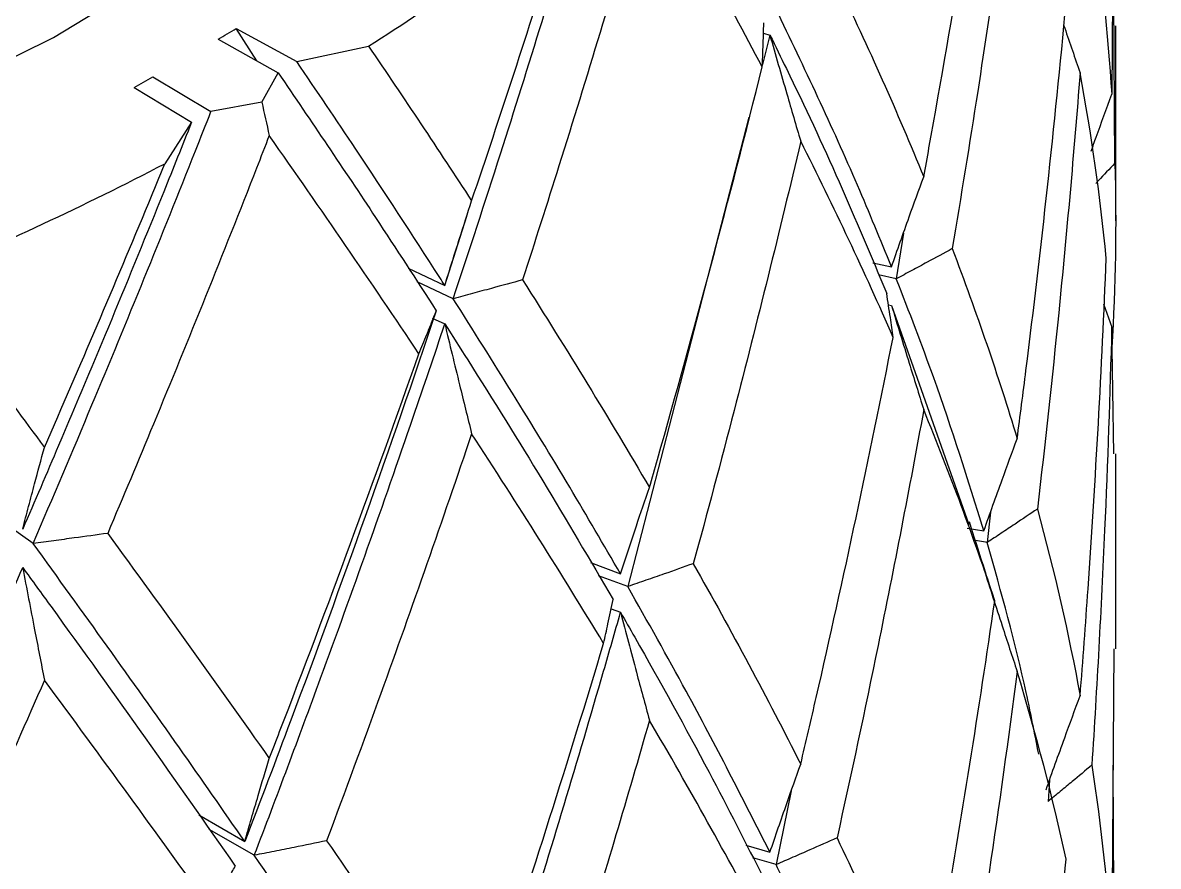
# Model space of a CAD drawing. Extents: x 0 to 8.27, y -9.61 to 0.
# Drawn here: x 2.22384 to 2.27197, y -6.33999 to -6.30422 of the extents above; entities that cross this region are included whole.
import ezdxf

# ---------------------------------------------------------------- set-up
doc = ezdxf.new("R2010")
doc.units = 0
doc.header["$LTSCALE"] = 0.5
doc.header["$MEASUREMENT"] = 0
doc.layers.add('Dimension', color=10, linetype='CONTINUOUS')
doc.layers.add('Mounting', color=4, linetype='CONTINUOUS')

msp = doc.modelspace()

# ---------------------------------------------------------------- linework, layer by layer
at = {"layer": 'Dimension', "transparency": 16777216}
msp.add_open_spline([(0.3163298756698794, -6.309225411673758), (1.642155090394425, -6.574390454618758), (1.774737611867039, -7.237303061981144), (2.039902654812039, -8.563128276705804), (2.172485176284653, -9.226040884068304), (3.498310391009426, -9.491205927013077)], degree=3, knots=[0, 0, 0, 0, 1, 1, 2, 2, 2, 2], dxfattribs=at)
at = {"layer": 'Mounting', "linetype": 'Continuous', "lineweight": 25, "transparency": 16777216}
for p, q in [((2.27009237680133, -6.294482264725154), (2.27000102217491, -6.307255936413746)), ((2.270134011718454, -6.310178681600512), (2.270057068770683, -6.29941921438671)), ((2.232892214931979, -6.304461230016152), (2.235457725885425, -6.305866967337685)), ((2.233764183266402, -6.305837641337341), (2.232892214931979, -6.304461230016152)), ((2.270168909267539, -6.312625798768174), (2.270168909267539, -6.304355815192757)), ((2.232125958041678, -6.304922898656905), (2.234668399429182, -6.306342532303454)), ((2.255513792059872, -6.304744040057123), (2.25519275575445, -6.30598998312211)), ((2.255241172835412, -6.30466382188353), (2.25551376150085, -6.304744001874148)), ((2.235457701097147, -6.305866979719887), (2.238498627184725, -6.305215108684244)), ((2.229358914239782, -6.306520279042495), (2.231818058297193, -6.307987999214212)), ((2.233974643021355, -6.307587515903371), (2.23466839476643, -6.306342535692572)), ((2.228559194046483, -6.306962629729576), (2.230994264142709, -6.308443666332884)), ((2.233974643021355, -6.307587515903371), (2.231818064167982, -6.307987996522449)), ((2.230994287892571, -6.308443653387137), (2.229865091699111, -6.310199142631966)), ((2.254615453017522, -6.308230497135291), (2.249488766673011, -6.328127185415148)), ((2.241732462330873, -6.315361778067761), (2.24265861475439, -6.312429290519496)), ((2.26116928489725, -6.313147670222058), (2.260869998636934, -6.315080707007489)), ((2.24017721068887, -6.314634750255657), (2.241732419344061, -6.315361776676006)), ((2.259874163053581, -6.31439626003236), (2.260666875688656, -6.314571925179841)), ((2.242090360009769, -6.315921905672319), (2.240562316877202, -6.315214436200669)), ((2.260869998892957, -6.315080707032841), (2.260108168151163, -6.314914259230129)), ((2.260534936767016, -6.316175717654225), (2.260666820858859, -6.316204943173823)), ((2.260666821022795, -6.316204943314681), (2.263940134245303, -6.325494775403051)), ((2.26965263010581, -6.316146995472018), (2.270001009427887, -6.317127862040131)), ((2.241192889270877, -6.316742655014302), (2.241732408357365, -6.316994868523913)), ((2.270092374700852, -6.322498139346742), (2.270001024579159, -6.317127916557972)), ((2.270168909267539, -6.330768725198133), (2.270168909267539, -6.322498768773919)), ((2.224282507223251, -6.32629952284514), (2.222042049214195, -6.32471762351701)), ((2.264859852244371, -6.324977718231359), (2.264728141411723, -6.326256932984954)), ((2.263870717553999, -6.325648674421579), (2.264581778423434, -6.325758664020093)), ((2.264728183762799, -6.326256934821679), (2.264221199702405, -6.326179989180211)), ((2.247909822497576, -6.32711139636762), (2.249179251585446, -6.327587299078111)), ((2.249488766894927, -6.328127185469377), (2.248249259627727, -6.327667280395751)), ((2.265043615426265, -6.328732233359965), (2.264927092643546, -6.328375766301626)), ((2.248784683961475, -6.329072407763185), (2.249179202329941, -6.329220310756618)), ((2.270092376698102, -6.330768095808985), (2.270001031630926, -6.343541590919465)), ((2.27013401501037, -6.346464300718587), (2.270057069577859, -6.33570536654053)), ((2.267362353276638, -6.336336676743365), (2.267303783130245, -6.337239003546578)), ((2.256417312320053, -6.336790554124597), (2.255771562512308, -6.339918716732079)), ((2.231302517726562, -6.337812231294826), (2.233255138422436, -6.338939455305074)), ((2.233657518532908, -6.33952253622396), (2.231738635571872, -6.338425181470591)), ((2.254495030299921, -6.339096272220779), (2.255513762717072, -6.339395925035426)), ((2.255771600440511, -6.33991872343983), (2.254783025315163, -6.339631321082713))]:
    msp.add_line(p, q, dxfattribs=at)
at = {"layer": 'Mounting', "linetype": 'Continuous', "lineweight": 25, "transparency": 16777216, "flags": 128}
msp.add_lwpolyline([(2.068119396384162, -6.303687218876227), (2.076720378933686, -6.308165665652943), (2.086073433554674, -6.312109845018817), (2.096079415541425, -6.315477947691299), (2.106632258995631, -6.31823427094411), (2.117620101151459, -6.320349597065267), (2.128926468148364, -6.321801503071462), (2.140431509684021, -6.322574598397971), (2.152013269455637, -6.322660688041871), (2.163548977928457, -6.322058859431699), (2.174916353722864, -6.320775492100317), (2.185994899827818, -6.318824190060688), (2.196667180898402, -6.316225637599921), (2.206820068100313, -6.313007380020501), (2.216345938303647, -6.309203531653445), (2.225143814914389, -6.304854414237745), (2.233120438251461, -6.300006129499813), (2.2401912541238, -6.294710070464014), (2.246281310123749, -6.289022376673749), (2.251326050142524, -6.283003339097938), (2.255271998681309, -6.276716761032496), (2.25807732770383, -6.270229281768586), (2.259712300024347, -6.263609670200474), (2.260168909267549, -6.257764262586186)], dxfattribs=at)
at = {"layer": 'Mounting', "linetype": 'Continuous', "lineweight": 25, "transparency": 16777216}
for centre, radius, start, end in [((2.185954872179508, -6.222566272689271), 0.0979371035141595, 302.4460407856772, 308.5234130864523), ((2.177160253691426, -6.212826555692679), 0.1072518766366739, 300.8299484475969, 301.3078539417215), ((2.173610895238852, -6.206678220331916), 0.1143515557834356, 298.7194205158015, 299.1773344380057), ((2.167988276324849, -6.191443843649715), 0.1339087796582095, 292.5886171759747, 297.5215265849836)]:
    msp.add_arc(centre, radius, start, end, dxfattribs=at)
for points, knots in [([(2.262032511511023, -6.310755215689134), (2.26210733796708, -6.310347394004047), (2.262181666997293, -6.309939456573481), (2.263281842668874, -6.303858933162068), (2.264211923715919, -6.29816389281654), (2.265043614949235, -6.292447212531549)], [0.001726681020851302, 0.001726681020851302, 0.001726681020851302, 0.001726681020851302, 0.001758512829247846, 0.001758512829247846, 0.002201016585362855, 0.002201016585362855, 0.002201016585362855, 0.002201016585362855]), ([(2.265994823110958, -6.29544475190027), (2.265482797585918, -6.299345813523352), (2.264923872310391, -6.303244006702236), (2.263973015813207, -6.309360087695204), (2.263612217234567, -6.311581776352902), (2.263236669777797, -6.313800065318212)], [0.004433607830142779, 0.004433607830142779, 0.004433607830142779, 0.004433607830142779, 0.004734635524149191, 0.004734635524149191, 0.004906805992855937, 0.004906805992855937, 0.004906805992855937, 0.004906805992855937]), ([(2.242090396612383, -6.31592193236326), (2.242769799104479, -6.313878541303886), (2.243437571366456, -6.311830546026151), (2.245287400496608, -6.306042175427812), (2.246442316485144, -6.302291074547263), (2.247728202555862, -6.297947035783629), (2.247898282983869, -6.297368938943002), (2.248067412344398, -6.29679050003687)], [0.005047594040414508, 0.005047594040414508, 0.005047594040414508, 0.005047594040414508, 0.005214926679320327, 0.005214926679320327, 0.005519500869555729, 0.005519500869555729, 0.005566222870637729, 0.005566222870637729, 0.005566222870637729, 0.005566222870637729]), ([(2.250406054057947, -6.297514267964281), (2.250267741854913, -6.297996377814961), (2.250128764949949, -6.298478247346104), (2.248890573207262, -6.302748979775849), (2.247750964465212, -6.306523244322413), (2.246063906214403, -6.311899821683362), (2.245548983984889, -6.313514411864041), (2.245026719147262, -6.315126227991975)], [0.005083892301324373, 0.005083892301324373, 0.005083892301324373, 0.005083892301324373, 0.005122606385453738, 0.005122606385453738, 0.00542718057568914, 0.00542718057568914, 0.005558214953685094, 0.005558214953685094, 0.005558214953685094, 0.005558214953685094]), ([(2.242869292183713, -6.311773735488025), (2.24408553506052, -6.308173254692967), (2.245267487881591, -6.304552595250293), (2.246594078648485, -6.300339140554563), (2.246774244323177, -6.299763604793888), (2.246953467072416, -6.299187732456396)], [0.001208963695116868, 0.001208963695116868, 0.001208963695116868, 0.001208963695116868, 0.001503074287481271, 0.001503074287481271, 0.00154957279862451, 0.00154957279862451, 0.00154957279862451, 0.00154957279862451]), ([(2.260666875688656, -6.314571925179727), (2.26019615301081, -6.313421878445176), (2.258719834626135, -6.309815009225751), (2.256966101222105, -6.306138159291201), (2.255771544004546, -6.303633669374101)], [0, 0, 0, 0, 0.3188490251917125, 1, 1, 1, 1]), ([(2.265994820924533, -6.32185776046844), (2.266121348429095, -6.320893766843191), (2.266245033145168, -6.319929459205348), (2.267014843584292, -6.313784206666348), (2.267581710351095, -6.308594439666301), (2.268065731483574, -6.30339600591207)], [0.002378381747722605, 0.002378381747722605, 0.002378381747722605, 0.002378381747722605, 0.002452851256914944, 0.002452851256914944, 0.002852802666629454, 0.002852802666629454, 0.002852802666629454, 0.002852802666629454]), ([(2.255188672216462, -6.306092770665593), (2.255200925806975, -6.305813122620854), (2.255212036552365, -6.305533456675327), (2.255222003691159, -6.305253777499154), (2.255228140086928, -6.305081589461615), (2.25523384302798, -6.304909395932206), (2.255239112345834, -6.304737198002947), (2.255244381708252, -6.304564998618268), (2.255249217451109, -6.304392794469656), (2.255253619413423, -6.304220586651006)], [0, 0, 0, 0, 3.692454476569224e-05, 3.692454476569224e-05, 3.692454476569224e-05, 5.965757049893278e-05, 5.965757049893278e-05, 5.965757049893278e-05, 8.239078838353543e-05, 8.239078838353543e-05, 8.239078838353543e-05, 8.239078838353543e-05]), ([(2.267962422962427, -6.304314956369005), (2.267977681320161, -6.30435981295647), (2.26799294967779, -6.30440466805964), (2.268008228039406, -6.304449521672716), (2.268223733968824, -6.305082195500738), (2.268441230787147, -6.305714575405084), (2.268660730172513, -6.306346645122112)], [6.962576391607182e-05, 6.962576391607182e-05, 6.962576391607182e-05, 6.962576391607182e-05, 7.384898529426621e-05, 7.384898529426621e-05, 7.384898529426621e-05, 0.0001334190027511766, 0.0001334190027511766, 0.0001334190027511766, 0.0001334190027511766]), ([(2.255513768487134, -6.304744015985527), (2.255746736436066, -6.305217955807841), (2.256772311669209, -6.307304341279739), (2.258485292395761, -6.310969553657735), (2.259802974414896, -6.314121332531833), (2.260461134294673, -6.315695592766808)], [0, 0, 0, 0, 0.1282478010224104, 0.564574522355279, 1, 1, 1, 1]), ([(2.255513792059872, -6.304744040056896), (2.255631548516902, -6.305159350658975), (2.255749989389841, -6.305574685334697), (2.255869117164792, -6.305990040798967), (2.255988244941562, -6.306405396269035), (2.256108059946627, -6.306820773666225), (2.256228564631073, -6.307236169658943), (2.256422979627558, -6.307906344523978), (2.256619190900636, -6.308576571726114), (2.256817208594128, -6.309246837021924)], [0, 0, 0, 0, 3.692449223290375e-05, 3.692449223290375e-05, 3.692449223290375e-05, 7.384898531216636e-05, 7.384898531216636e-05, 7.384898531216636e-05, 0.0001334208711571264, 0.0001334208711571264, 0.0001334208711571264, 0.0001334208711571264]), ([(2.241732419344061, -6.315361776675779), (2.241660406242744, -6.315249412469477), (2.240435268184655, -6.313337792736085), (2.238380967997699, -6.310192934250829), (2.236295346008518, -6.307106523052873), (2.235457723555072, -6.305866966060755)], [0, 0, 0, 0, 0.03602306106506658, 0.612849915884548, 1, 1, 1, 1]), ([(2.250406053838759, -6.323927886761787), (2.250519773285959, -6.323531505171665), (2.250633046477304, -6.323134950577916), (2.252314297847732, -6.317223191318924), (2.253796315355174, -6.311674505978196), (2.25518867221669, -6.306092770664343)], [0.001726681020851305, 0.001726681020851305, 0.001726681020851305, 0.001726681020851305, 0.001758512829247848, 0.001758512829247848, 0.002201016585362855, 0.002201016585362855, 0.002201016585362855, 0.002201016585362855]), ([(2.234668399953961, -6.306342532596425), (2.236064541774084, -6.308400024052041), (2.238372460909858, -6.311801199944959), (2.240522832671076, -6.315121881567954), (2.241372368584706, -6.316433765563026)], [0, 0, 0, 0, 0.6049353283685498, 1, 1, 1, 1]), ([(2.268660730172741, -6.306346645121145), (2.268393167093535, -6.309740755937746), (2.268090239568181, -6.313131393950918), (2.267475078898968, -6.319294500429685), (2.267174262828547, -6.322068869313789), (2.266849956661844, -6.324840530647855)], [0.003783412525692744, 0.003783412525692744, 0.003783412525692744, 0.003783412525692744, 0.004043497126064007, 0.004043497126064007, 0.004256714518749984, 0.004256714518749984, 0.004256714518749984, 0.004256714518749984]), ([(2.269129117810934, -6.309667494860825), (2.269199702230452, -6.309469419102122), (2.269486541770647, -6.308664482830856), (2.269779874586874, -6.307861289113241), (2.270001025141909, -6.307255742353156)], [0, 0, 0, 0, 0.2460763241222287, 1, 1, 1, 1]), ([(2.224282540679013, -6.326299553786946), (2.22512322409986, -6.324348394523319), (2.225954371865299, -6.32239134679309), (2.228270681380508, -6.316855758254853), (2.229733477995268, -6.313263488090335), (2.231381948743291, -6.309097492552034), (2.23160040616969, -6.30854297039479), (2.231818062851261, -6.307987999880019)], [0.005047594040414507, 0.005047594040414507, 0.005047594040414507, 0.005047594040414507, 0.005214926679320327, 0.005214926679320327, 0.005519500869555729, 0.005519500869555729, 0.005566222870637729, 0.005566222870637729, 0.005566222870637729, 0.005566222870637729]), ([(2.23099428680618, -6.308443656187983), (2.230604198536383, -6.309427217868908), (2.230211589757999, -6.310409383302378), (2.228362036339803, -6.315001061624223), (2.226875222722555, -6.318589374451669), (2.224855961347174, -6.323334658390188), (2.224349653559074, -6.324514063027316), (2.22384009070467, -6.325690835869743)], [0.001172730824359646, 0.001172730824359646, 0.001172730824359646, 0.001172730824359646, 0.001255462206260106, 0.001255462206260106, 0.001560036396495508, 0.001560036396495508, 0.001661073516207037, 0.001661073516207037, 0.001661073516207037, 0.001661073516207037]), ([(2.234289490145983, -6.30900362058923), (2.234109918756729, -6.309466442731029), (2.233929785977097, -6.309928950159694), (2.232327586303853, -6.314027340750947), (2.230871428491554, -6.317644106166419), (2.228741293941511, -6.322789073890242), (2.228094328059768, -6.3243331660642), (2.227441286430548, -6.325873670021444)], [0.005083892301324372, 0.005083892301324372, 0.005083892301324372, 0.005083892301324372, 0.00512260638545373, 0.00512260638545373, 0.005427180575689131, 0.005427180575689131, 0.005558214953685086, 0.005558214953685086, 0.005558214953685086, 0.005558214953685086]), ([(2.256817208593901, -6.309246837022322), (2.255919070003728, -6.313062336396904), (2.254977195044347, -6.316869467945928), (2.253430569586243, -6.322834013263439), (2.252854410102117, -6.324998851631328), (2.252264946342592, -6.327158588171066)], [0.004433607830142778, 0.004433607830142778, 0.004433607830142778, 0.004433607830142778, 0.00473463552414919, 0.00473463552414919, 0.004906805992855937, 0.004906805992855937, 0.004906805992855937, 0.004906805992855937]), ([(2.22476065930752, -6.322227626730403), (2.2262625848102, -6.318792071844193), (2.22773730567107, -6.315332607096018), (2.229410574045204, -6.311301170004121), (2.229638225507387, -6.31075037870459), (2.229865090359198, -6.31019914588807)], [0.001208963695116868, 0.001208963695116868, 0.001208963695116868, 0.001208963695116868, 0.001503074287481281, 0.001503074287481281, 0.001549572798624519, 0.001549572798624519, 0.001549572798624519, 0.001549572798624519]), ([(2.270134000869319, -6.310178552224663), (2.269902402305178, -6.310424273182996), (2.269669798924696, -6.31066967941296), (2.269436194110511, -6.310914766686658), (2.269398197766549, -6.310954630678332), (2.269360174908996, -6.310994486252518), (2.269322125552861, -6.311034333390801)], [0, 0, 0, 0, 3.692454475634697e-05, 3.692454475634697e-05, 3.692454475634697e-05, 4.293039049946809e-05, 4.293039049946809e-05, 4.293039049946809e-05, 4.293039049946809e-05]), ([(2.260666819685383, -6.314571913042975), (2.260790204531048, -6.314218582172934), (2.260914306327976, -6.313865587383013), (2.261039127801695, -6.313512933322492), (2.261163949277233, -6.313160279257083), (2.261289490771759, -6.312807964954679), (2.261415754977151, -6.31245599509554), (2.261619454596001, -6.311888168877083), (2.261825036405725, -6.311321235803113), (2.262032511510796, -6.310755215689703)], [0, 0, 0, 0, 3.692449221522808e-05, 3.692449221522808e-05, 3.692449221522808e-05, 7.384898530530203e-05, 7.384898530530203e-05, 7.384898530530203e-05, 0.0001334186949999143, 0.0001334186949999143, 0.0001334186949999143, 0.0001334186949999143]), ([(2.241732419845874, -6.315361904988997), (2.241835125732877, -6.315029243598239), (2.241938428098791, -6.314697038144793), (2.242042329201894, -6.314365293722624), (2.242146230306588, -6.314033549295793), (2.242250730432914, -6.313702264992223), (2.242355831813001, -6.313371445932596), (2.242525415751714, -6.31283766037415), (2.242696565448767, -6.312305082476648), (2.242869292182576, -6.311773735491435)], [0, 0, 0, 0, 3.692449215762114e-05, 3.692449215762114e-05, 3.692449215762114e-05, 7.384898518656877e-05, 7.384898518656877e-05, 7.384898518656877e-05, 0.0001334277934832237, 0.0001334277934832237, 0.0001334277934832237, 0.0001334277934832237]), ([(2.263236666685287, -6.313800067009645), (2.262884873686488, -6.313992446308127), (2.262532293447492, -6.314184347033112), (2.262178931469833, -6.314375765737957), (2.261961369404816, -6.314493620661203), (2.261743510399555, -6.314611293189266), (2.261525355745761, -6.314728782520312), (2.261307199247739, -6.314846272844584), (2.261088746635295, -6.314963580217061), (2.260869999206051, -6.315080703838241)], [0, 0, 0, 0, 3.692454477490123e-05, 3.692454477490123e-05, 3.692454477490123e-05, 5.965864419587212e-05, 5.965864419587212e-05, 5.965864419587212e-05, 8.239293580920451e-05, 8.239293580920451e-05, 8.239293580920451e-05, 8.239293580920451e-05]), ([(2.268660727565219, -6.332760416216381), (2.268779936169466, -6.331248225400593), (2.268892126810186, -6.329735319046215), (2.269321916295866, -6.32354850008317), (2.26957905734659, -6.31887501788605), (2.269768738273768, -6.314202031392817)], [0.003029962210435021, 0.003029962210435021, 0.003029962210435021, 0.003029962210435021, 0.0031457498910901, 0.0031457498910901, 0.003503269218562997, 0.003503269218562997, 0.003503269218562997, 0.003503269218562997]), ([(2.245026656112231, -6.315126245309891), (2.244589101206856, -6.315246452333206), (2.244151053821696, -6.315366063317008), (2.2437125210283, -6.315485075967779), (2.243442532743501, -6.315558347618087), (2.243172359722138, -6.315631392679727), (2.242902003620173, -6.315704210622691), (2.242631645233331, -6.315777029181156), (2.242361103191769, -6.315849620770898), (2.242090379155769, -6.315921984866229)], [0, 0, 0, 0, 3.692454476569195e-05, 3.692454476569195e-05, 3.692454476569195e-05, 5.965757049893217e-05, 5.965757049893217e-05, 5.965757049893217e-05, 8.239078838353538e-05, 8.239078838353538e-05, 8.239078838353538e-05, 8.239078838353538e-05]), ([(2.264581778423434, -6.325758664020206), (2.263908523667141, -6.323603279640217), (2.262804550981599, -6.320068977860267), (2.261413005021467, -6.31648074380211), (2.260870089600957, -6.315080784577837)], [0, 0, 0, 0, 0.6098472949281072, 1, 1, 1, 1]), ([(2.260735531214067, -6.317561492353086), (2.260697084000839, -6.317282635343979), (2.260657496988841, -6.317003829982916), (2.260616770269024, -6.316725080939356), (2.260591695103102, -6.316553457035972), (2.260566187831472, -6.316381854007538), (2.260540248486194, -6.316210272947266), (2.260514308921501, -6.316038690436692), (2.260487937220859, -6.315867129532016), (2.260461133422695, -6.315695591327078)], [0, 0, 0, 0, 3.692454477463241e-05, 3.692454477463241e-05, 3.692454477463241e-05, 5.965869829542804e-05, 5.965869829542804e-05, 5.965869829542804e-05, 8.23930440099558e-05, 8.23930440099558e-05, 8.23930440099558e-05, 8.23930440099558e-05]), ([(2.249179251585446, -6.327587299077884), (2.248469827504977, -6.326365646486117), (2.246244874551138, -6.322534201208775), (2.243773641335082, -6.318600999804339), (2.242090358421109, -6.315921895833633)], [0, 0, 0, 0, 0.318849025191699, 1, 1, 1, 1]), ([(2.260666821022795, -6.316204943314681), (2.260790205633128, -6.316612958352032), (2.260914307117872, -6.317020955064486), (2.261039128231658, -6.31742893001023), (2.261163949347264, -6.31783690496183), (2.261289490434109, -6.318244859264716), (2.261415754224544, -6.318652789430693), (2.261619454226974, -6.319310898739438), (2.261825036053068, -6.319968949102865), (2.262032510740227, -6.320626925635558)], [0, 0, 0, 0, 3.692449220581102e-05, 3.692449220581102e-05, 3.692449220581102e-05, 7.384898529427362e-05, 7.384898529427362e-05, 7.384898529427362e-05, 0.0001334190027569419, 0.0001334190027569419, 0.0001334190027569419, 0.0001334190027569419]), ([(2.24137243089146, -6.316433739847746), (2.239405823450369, -6.322269554877032), (2.237348339878935, -6.328056232325928), (2.234562790691342, -6.335513364100215), (2.233912730054016, -6.337228592834997), (2.233255096106831, -6.338939430825796)], [0.001690375394320816, 0.001690375394320816, 0.001690375394320816, 0.001690375394320816, 0.002169184776966312, 0.002169184776966312, 0.00231269235756092, 0.00231269235756092, 0.00231269235756092, 0.00231269235756092]), ([(2.24063459990586, -6.318257302449631), (2.240747302125072, -6.317985236146448), (2.24085889276418, -6.317713015154588), (2.240969369398698, -6.317440643950469), (2.241037385741919, -6.317272955158835), (2.2411049800223, -6.317105208966488), (2.241172151682093, -6.316937406421282), (2.241239323909866, -6.316769602457832), (2.241306073652112, -6.316601741786023), (2.241372400357903, -6.316433825456436)], [0, 0, 0, 0, 3.692454476569232e-05, 3.692454476569232e-05, 3.692454476569232e-05, 5.965757049893236e-05, 5.965757049893236e-05, 5.965757049893236e-05, 8.239078838353478e-05, 8.239078838353478e-05, 8.239078838353478e-05, 8.239078838353478e-05]), ([(2.233657518354647, -6.339522536145402), (2.234610698235173, -6.337028465188943), (2.235547882702548, -6.334524752998384), (2.237814568519497, -6.32833742224738), (2.23912427216257, -6.324645816685909), (2.240845839710772, -6.319627164710816), (2.241291549317992, -6.318311999433938), (2.241732435011244, -6.316994910178316)], [0.004397359505161846, 0.004397359505161846, 0.004397359505161846, 0.004397359505161846, 0.004605778298849525, 0.004605778298849525, 0.004910352489084926, 0.004910352489084926, 0.005018293860850982, 0.005018293860850982, 0.005018293860850982, 0.005018293860850982]), ([(2.241732418041664, -6.316994883646764), (2.242056354594951, -6.317502613863432), (2.243482393275343, -6.319737751949781), (2.245917914500041, -6.323654676274593), (2.247884905519385, -6.327005753944938), (2.248867384261501, -6.328679560557525)], [0, 0, 0, 0, 0.1282478010224114, 0.5645745223552745, 1, 1, 1, 1]), ([(2.241732435011471, -6.316994910178202), (2.241835143524185, -6.317423597576798), (2.241938448992386, -6.317852386796794), (2.242042353584083, -6.318281274835492), (2.242146258177371, -6.318710162880159), (2.242250762179282, -6.319139150918993), (2.2423558677269, -6.319568235899162), (2.242525438684396, -6.320260495751533), (2.242696576374527, -6.320953011992849), (2.242869289644858, -6.321645771532069)], [0, 0, 0, 0, 3.692449223291009e-05, 3.692449223291009e-05, 3.692449223291009e-05, 7.384898531217078e-05, 7.384898531217078e-05, 7.384898531217078e-05, 0.0001334208711571195, 0.0001334208711571195, 0.0001334208711571195, 0.0001334208711571195]), ([(2.270001009427887, -6.317127862040813), (2.26992555641138, -6.319998358042419), (2.269824679143511, -6.322868450056369), (2.269551981575859, -6.329063475754189), (2.269371599359346, -6.332385178301472), (2.269157507046629, -6.335702287190081)], [0.003133451221439316, 0.003133451221439316, 0.003133451221439316, 0.003133451221439316, 0.003352568823996518, 0.003352568823996518, 0.003606599140465121, 0.003606599140465121, 0.003606599140465121, 0.003606599140465121]), ([(2.256817206577324, -6.335659845335435), (2.257039145576726, -6.334716995049), (2.257258449123782, -6.333773498355519), (2.258638701558283, -6.327758701705982), (2.2597260322311, -6.322669303769992), (2.260735530876417, -6.317561489900974)], [0.002378381747722601, 0.002378381747722601, 0.002378381747722601, 0.002378381747722601, 0.00245285125691494, 0.00245285125691494, 0.002852802666629455, 0.002852802666629455, 0.002852802666629455, 0.002852802666629455]), ([(2.234289489961128, -6.335417239362179), (2.234437132314014, -6.335036715999529), (2.234584399084468, -6.33465596976793), (2.236773247401487, -6.328979030291627), (2.238742430092515, -6.323639747846521), (2.240634599906315, -6.31825730244838)], [0.001726681020851306, 0.001726681020851306, 0.001726681020851306, 0.001726681020851306, 0.00175851282924785, 0.00175851282924785, 0.002201016585362856, 0.002201016585362856, 0.002201016585362856, 0.002201016585362856]), ([(2.262032510740681, -6.320626925634421), (2.261419567569845, -6.32396761139659), (2.260773224820895, -6.327300652071806), (2.259537170380298, -6.333351435363845), (2.258958087538502, -6.336072416043969), (2.258357135052819, -6.338787936954468)], [0.003783412525692738, 0.003783412525692738, 0.003783412525692738, 0.003783412525692738, 0.004043497126063994, 0.004043497126063994, 0.004256714518749977, 0.004256714518749977, 0.004256714518749977, 0.004256714518749977]), ([(2.242869289644858, -6.32164577153241), (2.241624290955286, -6.325331235230685), (2.240340630767577, -6.329003331581241), (2.238265831302641, -6.334748145552673), (2.237499491847274, -6.336831527282577), (2.236721874179665, -6.338908315632345)], [0.00443360783014278, 0.00443360783014278, 0.00443360783014278, 0.00443360783014278, 0.004734635524149191, 0.004734635524149191, 0.004906805992855936, 0.004906805992855936, 0.004906805992855936, 0.004906805992855936]), ([(2.264581806148925, -6.325758669041186), (2.264709461887577, -6.325397741409908), (2.264837859458765, -6.325037105735525), (2.264967001697386, -6.324676766506052), (2.265096143937825, -6.324316427271462), (2.265226031199489, -6.323956383494185), (2.265356666281804, -6.323596639694749), (2.265567432779307, -6.323016229445322), (2.265780147146842, -6.322436596650157), (2.26599482092476, -6.321857760467758)], [0, 0, 0, 0, 3.692449222122193e-05, 3.692449222122193e-05, 3.692449222122193e-05, 7.384898532067927e-05, 7.384898532067927e-05, 7.384898532067927e-05, 0.0001334230554972722, 0.0001334230554972722, 0.0001334230554972722, 0.0001334230554972722]), ([(2.223840038240013, -6.325690957029899), (2.223923207827482, -6.32536957370484), (2.224006860433946, -6.325048711816059), (2.224090997888396, -6.324728376705472), (2.224175135343756, -6.324408041590338), (2.224259757877661, -6.324088232376759), (2.224344867297276, -6.323768954430413), (2.224482193663079, -6.323253790772348), (2.22462078795499, -6.322740006710198), (2.224760659306156, -6.322227626733586)], [0, 0, 0, 0, 3.692449215762104e-05, 3.692449215762104e-05, 3.692449215762104e-05, 7.384898518656511e-05, 7.384898518656511e-05, 7.384898518656511e-05, 0.0001334277934832238, 0.0001334277934832238, 0.0001334277934832238, 0.0001334277934832238]), ([(2.249179201275837, -6.327587280490597), (2.249290042544061, -6.327248161379821), (2.24940152787687, -6.326909460929294), (2.249513659722396, -6.326571184102356), (2.249625791569741, -6.326232907270644), (2.249738570236985, -6.325895053135461), (2.24985199814293, -6.325557626687207), (2.250034989206796, -6.325013263074077), (2.250219671113172, -6.324470009400663), (2.250406053838532, -6.323927886762014)], [0, 0, 0, 0, 3.692449221523816e-05, 3.692449221523816e-05, 3.692449221523816e-05, 7.384898530531266e-05, 7.384898530531266e-05, 7.384898530531266e-05, 0.0001334186950076523, 0.0001334186950076523, 0.0001334186950076523, 0.0001334186950076523]), ([(2.266849965182445, -6.324840524898256), (2.26653493091473, -6.325053078699845), (2.266219027140522, -6.325265204047859), (2.265902258702653, -6.325476897213427), (2.265707230729475, -6.325607232449208), (2.265511874457587, -6.325737404217982), (2.265316191027495, -6.325867411643451), (2.265120505943713, -6.325997420167703), (2.264924493282905, -6.326127264620588), (2.264728154191261, -6.326256944127515)], [0, 0, 0, 0, 3.69245447563476e-05, 3.69245447563476e-05, 3.69245447563476e-05, 5.965820701429387e-05, 5.965820701429387e-05, 5.965820701429387e-05, 8.239206141740765e-05, 8.239206141740765e-05, 8.239206141740765e-05, 8.239206141740765e-05]), ([(2.264929134224275, -6.328375101086174), (2.264805561878546, -6.32799697184111), (2.264480480931041, -6.327002229752217), (2.264163685314287, -6.326003629848167), (2.263967312557924, -6.325384625652525)], [0, 0, 0, 0, 0.3801279239828164, 1, 1, 1, 1]), ([(2.233255138422209, -6.338939455304846), (2.232338018175795, -6.337619111512247), (2.22946167177335, -6.333478142940059), (2.226380943495059, -6.329208074142791), (2.224282502425211, -6.326299512618952)], [0, 0, 0, 0, 0.3188490251916982, 1, 1, 1, 1]), ([(2.227441218536086, -6.325873679395151), (2.2269699327978, -6.325938742163878), (2.226498379850653, -6.326003162798763), (2.226026567440357, -6.326066939905097), (2.225736090136451, -6.326106205090802), (2.225445513681251, -6.32614522646292), (2.225154839886244, -6.326184003701762), (2.224864163634464, -6.326222781268363), (2.224573389426922, -6.326261314779451), (2.224282519078514, -6.326299603920113)], [0, 0, 0, 0, 3.692454476569231e-05, 3.692454476569231e-05, 3.692454476569231e-05, 5.965757049893312e-05, 5.965757049893312e-05, 5.965757049893312e-05, 8.239078838353806e-05, 8.239078838353806e-05, 8.239078838353806e-05, 8.239078838353806e-05]), ([(2.266907280617687, -6.335233504977616), (2.266737028943425, -6.33436345711754), (2.266154890620527, -6.3313885189608), (2.265319338055832, -6.32838326871353), (2.264728150477339, -6.326256931374353)], [0, 0, 0, 0, 0.2924591417510219, 1, 1, 1, 1]), ([(2.252264942708479, -6.327158589454363), (2.251851551233329, -6.327304540891411), (2.251437562098289, -6.32744992972561), (2.251022981925615, -6.327594753245982), (2.250767728320596, -6.327683919897133), (2.25051224996102, -6.327772872499047), (2.250256548398482, -6.327861610422467), (2.250000844674531, -6.327950349095993), (2.249744917203515, -6.328038873275084), (2.24948876754226, -6.328127182333098)], [0, 0, 0, 0, 3.692454477490097e-05, 3.692454477490097e-05, 3.692454477490097e-05, 5.965864419587224e-05, 5.965864419587224e-05, 5.965864419587224e-05, 8.239293580920439e-05, 8.239293580920439e-05, 8.239293580920439e-05, 8.239293580920439e-05]), ([(2.214068155200238, -6.348768727690519), (2.215200559779277, -6.346401200371012), (2.216320677877064, -6.344022315802526), (2.219046647974181, -6.338137916363841), (2.220636613002824, -6.334622249311103), (2.222747204900514, -6.329836115079949), (2.223295601630724, -6.328581267586507), (2.22384005052092, -6.327323963884616)], [0.004397359505161832, 0.004397359505161832, 0.004397359505161832, 0.004397359505161832, 0.004605778298849525, 0.004605778298849525, 0.004910352489084926, 0.004910352489084926, 0.005018293860850991, 0.005018293860850991, 0.005018293860850991, 0.005018293860850991]), ([(2.223840040895965, -6.327323935739393), (2.224240788472088, -6.32787563644353), (2.226004965866395, -6.330304342113656), (2.229056583624896, -6.334554200700659), (2.231586916697978, -6.33817815523502), (2.232850775266996, -6.339988259225485)], [0, 0, 0, 0, 0.1282478010224114, 0.5645745223552795, 0.9999999999999999, 0.9999999999999999, 0.9999999999999999, 0.9999999999999999]), ([(2.22384005052092, -6.327323963884389), (2.223923222234788, -6.327763929637051), (2.224006877353276, -6.328204062762318), (2.224091017632617, -6.32864436049578), (2.224175157913322, -6.329084658235153), (2.224259783585438, -6.329525121789622), (2.224344896379733, -6.329965748340548), (2.224482212233596, -6.330676628668009), (2.224620796802554, -6.331387937426136), (2.224760657251153, -6.332099662495686)], [0, 0, 0, 0, 3.692449223291009e-05, 3.692449223291009e-05, 3.692449223291009e-05, 7.384898531217103e-05, 7.384898531217103e-05, 7.384898531217103e-05, 0.0001334208711571166, 0.0001334208711571166, 0.0001334208711571166, 0.0001334208711571166]), ([(2.264581792933512, -6.327391799074341), (2.264709447344075, -6.327792219362088), (2.264837843641743, -6.328192577189149), (2.264966984683468, -6.328592868942216), (2.26509612572724, -6.328993160701081), (2.265226011868862, -6.329393387483371), (2.265356645915489, -6.329793545632803), (2.265567413863863, -6.330439169911863), (2.265780129965123, -6.331084619323569), (2.265994805725285, -6.3317298782789)], [0, 0, 0, 0, 3.692449222956758e-05, 3.692449222956758e-05, 3.692449222956758e-05, 7.384898534112392e-05, 7.384898534112392e-05, 7.384898534112392e-05, 0.0001334239379046178, 0.0001334239379046178, 0.0001334239379046178, 0.0001334239379046178]), ([(2.2555137627173, -6.339395925035426), (2.254362982417405, -6.337129866628963), (2.252475984951587, -6.333414086587929), (2.250327213313739, -6.329611042401773), (2.249488864246558, -6.328127274425121)], [0, 0, 0, 0, 0.6098472949281153, 1, 1, 1, 1]), ([(2.248463775798626, -6.330537620183911), (2.248526599748146, -6.330260242242552), (2.248588290226024, -6.329982778017772), (2.248648845634051, -6.329705232087569), (2.24868612919019, -6.329534348932832), (2.248722982571252, -6.329363434333906), (2.248759405414802, -6.329192489363997), (2.248795828565989, -6.329021542949015), (2.24883182124924, -6.328850565801183), (2.248867383107807, -6.328679558994956)], [0, 0, 0, 0, 3.692454477463219e-05, 3.692454477463219e-05, 3.692454477463219e-05, 5.965869829542865e-05, 5.965869829542865e-05, 5.965869829542865e-05, 8.239304400995697e-05, 8.239304400995697e-05, 8.239304400995697e-05, 8.239304400995697e-05]), ([(2.262032508275951, -6.347040696421907), (2.262305590482555, -6.345552308001508), (2.262572047550492, -6.344062376242043), (2.263633920793353, -6.337966064487084), (2.264371383877204, -6.333352930277321), (2.265043617825967, -6.328732240799688)], [0.003029962210435021, 0.003029962210435021, 0.003029962210435021, 0.003029962210435021, 0.003145749891090109, 0.003145749891090109, 0.003503269218563007, 0.003503269218563007, 0.003503269218563007, 0.003503269218563007]), ([(2.242090378932033, -6.352206945559026), (2.243104917823729, -6.349155546750346), (2.24409384775683, -6.346092990459503), (2.246231380619719, -6.33926835998431), (2.247367398869727, -6.335500102894905), (2.248703752479486, -6.330884822002865), (2.248942454767729, -6.330052950738143), (2.249179202477052, -6.329220310916291)], [0.003747176891619312, 0.003747176891619312, 0.003747176891619312, 0.003747176891619312, 0.003996629918378722, 0.003996629918378722, 0.004301204108614123, 0.004301204108614123, 0.004368097736224894, 0.004368097736224894, 0.004368097736224894, 0.004368097736224894]), ([(2.249179202477052, -6.329220310916291), (2.249290043534046, -6.329642537685906), (2.249401528586276, -6.330064828701772), (2.249513660108477, -6.330487180839661), (2.249625791632496, -6.330909532983462), (2.249738569933669, -6.331331947406674), (2.249851997466948, -6.33175442093556), (2.25003498887483, -6.332435992893913), (2.250219670796213, -6.333117722659829), (2.250406053146179, -6.333799596619194)], [0, 0, 0, 0, 3.692449220580084e-05, 3.692449220580084e-05, 3.692449220580084e-05, 7.38489852942598e-05, 7.38489852942598e-05, 7.38489852942598e-05, 0.0001334190027511702, 0.0001334190027511702, 0.0001334190027511702, 0.0001334190027511702]), ([(2.249179202359954, -6.329220310808743), (2.249380520868243, -6.32957174997545), (2.250687049374136, -6.331852540216794), (2.252774989692369, -6.335633291425772), (2.254492205452578, -6.339008819588734), (2.255253640559403, -6.340505571311319)], [0, 0, 0, 0, 0.09205200316586559, 0.5974044171250358, 1, 1, 1, 1]), ([(2.242869287885895, -6.348058779616501), (2.243176938581172, -6.347148062387866), (2.243482276341837, -6.34623639850701), (2.245412647117035, -6.340422475190387), (2.246972920127718, -6.335493721623145), (2.248463776350917, -6.33053761774476)], [0.002378381747722604, 0.002378381747722604, 0.002378381747722604, 0.002378381747722604, 0.002452851256914946, 0.002452851256914946, 0.002852802666629457, 0.002852802666629457, 0.002852802666629457, 0.002852802666629457]), ([(2.265994805725057, -6.331729878279582), (2.265621631546736, -6.334573153654212), (2.265223826840355, -6.337412987948021), (2.264312123669669, -6.343536149676872), (2.263790308500546, -6.346815246128465), (2.263236644566604, -6.350085771112383)], [0.003133451221439314, 0.003133451221439314, 0.003133451221439314, 0.003133451221439314, 0.003352568823996507, 0.003352568823996507, 0.003606599140465112, 0.003606599140465112, 0.003606599140465112, 0.003606599140465112]), ([(2.224760657251153, -6.332099662496027), (2.22322321087924, -6.335616300273038), (2.221653867573167, -6.339115289542399), (2.219141572793859, -6.344581779811442), (2.218218546078759, -6.346562658601094), (2.21728676012637, -6.348535728230665)], [0.004433607830142777, 0.004433607830142777, 0.004433607830142777, 0.004433607830142777, 0.004734635524149187, 0.004734635524149187, 0.004906805992855935, 0.004906805992855935, 0.004906805992855935, 0.004906805992855935]), ([(2.267215869385581, -6.336747808158968), (2.267346401127242, -6.336379069190222), (2.267477691493212, -6.336010576810729), (2.267609743353404, -6.335642335326035), (2.267741795215414, -6.335274093836226), (2.267874608933852, -6.334906102231677), (2.268008187329286, -6.334538364848633), (2.268223705059626, -6.333945050893014), (2.268441214617241, -6.333352395225113), (2.268660727565219, -6.332760416217177)], [0, 0, 0, 0, 3.69244922303133e-05, 3.69244922303133e-05, 3.69244922303133e-05, 7.384898533143301e-05, 7.384898533143301e-05, 7.384898533143301e-05, 0.0001334237450264662, 0.0001334237450264662, 0.0001334237450264662, 0.0001334237450264662]), ([(2.250406053146634, -6.333799596618285), (2.249474518441929, -6.337046570593081), (2.248513008749541, -6.340282054204856), (2.246710082047656, -6.346148446150544), (2.245878041133182, -6.348783806355634), (2.245026706836114, -6.351411209208543)], [0.00378341252569273, 0.00378341252569273, 0.00378341252569273, 0.00378341252569273, 0.004043497126063997, 0.004043497126063997, 0.004256714518749989, 0.004256714518749989, 0.004256714518749989, 0.004256714518749989]), ([(2.23325509600474, -6.338939431091255), (2.233348549400461, -6.338612707637587), (2.233442545825, -6.338286474871545), (2.23353708734291, -6.337960738030226), (2.233631628862184, -6.337635001184246), (2.233726715733582, -6.337309759370321), (2.233822349996188, -6.336985017849308), (2.23397663491707, -6.336461118585923), (2.234132345434745, -6.33593851835348), (2.234289489960901, -6.335417239362748)], [0, 0, 0, 0, 3.692449221522783e-05, 3.692449221522783e-05, 3.692449221522783e-05, 7.384898530530551e-05, 7.384898530530551e-05, 7.384898530530551e-05, 0.0001334186949998642, 0.0001334186949998642, 0.0001334186949998642, 0.0001334186949998642]), ([(2.255513788292063, -6.339395933290454), (2.255631542775035, -6.33904989601853), (2.25574998155227, -6.338704237234246), (2.255869107238567, -6.338358961756335), (2.255988232926683, -6.338013686273477), (2.256108045850823, -6.337668793150776), (2.256228548592588, -6.337324287235099), (2.256422967583347, -6.336768461770582), (2.256619183363426, -6.336213640968928), (2.256817206577324, -6.335659845334753)], [0, 0, 0, 0, 3.692449222121785e-05, 3.692449222121785e-05, 3.692449222121785e-05, 7.38489853206724e-05, 7.38489853206724e-05, 7.38489853206724e-05, 0.000133423055497282, 0.000133423055497282, 0.000133423055497282, 0.000133423055497282]), ([(2.269157498026715, -6.335702294752984), (2.268882676177981, -6.335932693448051), (2.268606912007925, -6.336162718565326), (2.268330209659524, -6.336392366075067), (2.268159850648516, -6.336533754548661), (2.267989135544184, -6.336675000279676), (2.267818065321734, -6.33681610232906), (2.267646993653642, -6.336957205570904), (2.267475566499996, -6.33709816542693), (2.267303784842369, -6.337238980959334)], [0, 0, 0, 0, 3.692454475528357e-05, 3.692454475528357e-05, 3.692454475528357e-05, 5.965806363265542e-05, 5.965806363265542e-05, 5.965806363265542e-05, 8.239177464945494e-05, 8.239177464945494e-05, 8.239177464945494e-05, 8.239177464945494e-05]), ([(2.258357145457666, -6.338787932353164), (2.257972443995612, -6.338958029421057), (2.257587046338557, -6.339127603035756), (2.25720095857784, -6.339296650131921), (2.256963252087843, -6.339400729038168), (2.256725283349596, -6.339504608645818), (2.256487053793279, -6.339608288234437), (2.256248822223341, -6.339711968699298), (2.256010329327609, -6.339815449360849), (2.255771576541264, -6.339918729501271)], [0, 0, 0, 0, 3.69245447563468e-05, 3.69245447563468e-05, 3.69245447563468e-05, 5.965820701429344e-05, 5.965820701429344e-05, 5.965820701429344e-05, 8.23920614174094e-05, 8.23920614174094e-05, 8.23920614174094e-05, 8.23920614174094e-05]), ([(2.236721870162654, -6.338908316451459), (2.236264947402759, -6.33900146123846), (2.235807642683284, -6.33909398398395), (2.235349963457992, -6.339185882830854), (2.235068174120869, -6.339242464195529), (2.234786242037188, -6.339298809212657), (2.234504168951361, -6.339354917453072), (2.234222093480838, -6.339411026167788), (2.233939876409949, -6.33946689822033), (2.233657519486059, -6.33952253318477)], [0, 0, 0, 0, 3.692454477490111e-05, 3.692454477490111e-05, 3.692454477490111e-05, 5.965864419587112e-05, 5.965864419587112e-05, 5.965864419587112e-05, 8.239293580920298e-05, 8.239293580920298e-05, 8.239293580920298e-05, 8.239293580920298e-05]), ([(2.24173240941829, -6.351646791823434), (2.240154398195699, -6.349215162944795), (2.237566846794124, -6.345227887935259), (2.234754761109997, -6.341123841828555), (2.233657618273554, -6.339522637138309)], [0, 0, 0, 0, 0.6098472949281177, 0.9999999999999999, 0.9999999999999999, 0.9999999999999999, 0.9999999999999999]), ([(2.265994818282223, -6.358143774249122), (2.266261483752913, -6.35611210003173), (2.266515590007401, -6.354078515060898), (2.267244970175597, -6.347930655798784), (2.26768139679595, -6.343809448465088), (2.268065716394375, -6.33968167630848)], [0.003680059077938308, 0.003680059077938308, 0.003680059077938308, 0.003680059077938308, 0.0038367404173699, 0.0038367404173699, 0.004153311257810314, 0.004153311257810314, 0.004153311257810314, 0.004153311257810314]), ([(2.231786801047946, -6.341757272709735), (2.231948150452553, -6.341493496572632), (2.232108422250548, -6.341229499994078), (2.232267613224593, -6.340965287259898), (2.232365626032077, -6.340802613263911), (2.232463229396416, -6.34063985687964), (2.232560422575688, -6.340477019113102), (2.232657616576688, -6.340314179970044), (2.232754400590665, -6.340151259099223), (2.232850773882063, -6.339988257508814)], [0, 0, 0, 0, 3.692454477463201e-05, 3.692454477463201e-05, 3.692454477463201e-05, 5.965869829542686e-05, 5.965869829542686e-05, 5.965869829542686e-05, 8.239304400995667e-05, 8.239304400995667e-05, 8.239304400995667e-05, 8.239304400995667e-05]), ([(2.260666766080902, -6.350857563680727), (2.26001810622958, -6.349289135027554), (2.258673406483666, -6.346037715032928), (2.256971144238577, -6.342375255364793), (2.255951315195688, -6.340286824806292), (2.255771557225643, -6.339918712091496)], [0, 0, 0, 0, 0.4342818352718397, 0.9002849059942456, 1, 1, 1, 1])]:
    msp.add_open_spline(points, degree=3, knots=knots, dxfattribs=at)
for points in [[(2.255188752792463, -6.306092653214812), (2.253697160477685, -6.30326752321195), (2.252101383175358, -6.300409556101492), (2.250406053487694, -6.297514268502361)], [(2.2691575192882, -6.299416634659558), (2.269556672712241, -6.302036774545165), (2.269838111816824, -6.304648128662045), (2.270001019624914, -6.307255895595397)], [(2.258357223408183, -6.302502762745114), (2.259690759558424, -6.305281325705771), (2.260917045755576, -6.308030533777917), (2.2620325222708, -6.310755185360783)], [(2.238498626909148, -6.305215108460395), (2.240001845189653, -6.30742460607825), (2.241459483809848, -6.309610292441668), (2.24286934992935, -6.311773645978512)], [(2.269768742580453, -6.314202144420044), (2.269517351771555, -6.311590939697787), (2.269147652000555, -6.308974199906736), (2.268660716478479, -6.306346741824534)], [(2.233974654324101, -6.307587512315926), (2.23407895264765, -6.308059394232934), (2.234183897771771, -6.308531431762951), (2.234289490145983, -6.30900362058923)], [(2.240634693400551, -6.318257195560584), (2.238607658669679, -6.315218571512325), (2.236490542014252, -6.312135323137106), (2.234289489504334, -6.309003621053868)], [(2.260735524051796, -6.317561508068813), (2.259537727457172, -6.314817850576837), (2.25823037946131, -6.312047824637709), (2.256817275050224, -6.309246692439039)], [(2.270134011043382, -6.310178658762645), (2.270208306225385, -6.31278454161167), (2.270163935039108, -6.315388789931141), (2.270001026294011, -6.317996623527499)], [(2.263236650315974, -6.313800119673481), (2.264268896826678, -6.316507110298964), (2.265189165576174, -6.319191378500811), (2.265994785155925, -6.321857911204908)], [(2.219424232402361, -6.315080018162), (2.221239965924241, -6.317490894453265), (2.223019691496773, -6.319873009130667), (2.224760731738314, -6.322227545119397)], [(2.245026822984727, -6.315126047407482), (2.246915976128975, -6.318100148277033), (2.248710795229243, -6.321032663071826), (2.2504060701892, -6.32392785807837)], [(2.265043600656071, -6.328732353046512), (2.26415265118132, -6.326051836389404), (2.263147971548932, -6.323351705600992), (2.262032478268537, -6.320627019536566)], [(2.248463765831929, -6.3305376348602), (2.24669482580677, -6.327613969486144), (2.244828225007012, -6.324651362986508), (2.242869381824647, -6.321645636574424)], [(2.266849953987474, -6.324840631374279), (2.267569616486497, -6.327494687910068), (2.26817379444239, -6.330132902720031), (2.268660733922815, -6.332760397005465)], [(2.22744141455675, -6.325873503511495), (2.229803619637295, -6.329105557171822), (2.232088529433639, -6.332285611081936), (2.234289511188052, -6.335417212958866)], [(2.252264916504117, -6.327158639535007), (2.253885141975815, -6.330026569915269), (2.255404020210079, -6.332858834295841), (2.256817142119843, -6.335659989990624)], [(2.268065748647331, -6.33968161915606), (2.267491428797456, -6.337045398292211), (2.266800447159966, -6.334396533316117), (2.265994809656348, -6.331729933954641)], [(2.231786788712924, -6.341757286032923), (2.22952401642462, -6.338588994968056), (2.227179742232664, -6.335370892013422), (2.224760771125801, -6.33209954004041)], [(2.255188621491669, -6.342377907234315), (2.253697052118667, -6.339552830332416), (2.252101301945657, -6.336694917468314), (2.250406003316328, -6.333799685526735)], [(2.269157531100262, -6.335702214903328), (2.269556689859854, -6.338322404877083), (2.26983812977025, -6.340933808796187), (2.270001033820535, -6.343541625545519)], [(2.258357113382971, -6.338788036203816), (2.259690690494807, -6.341566673840468), (2.260917012117005, -6.344315954914229), (2.262032518230825, -6.347040678200749)], [(2.236721835268526, -6.338908362824888), (2.238859228073778, -6.342004288135279), (2.240910333525079, -6.345053162644994), (2.242869197556928, -6.348058914880021)]]:
    msp.add_open_spline(points, degree=3, dxfattribs=at)

doc.saveas('drawing.dxf')
